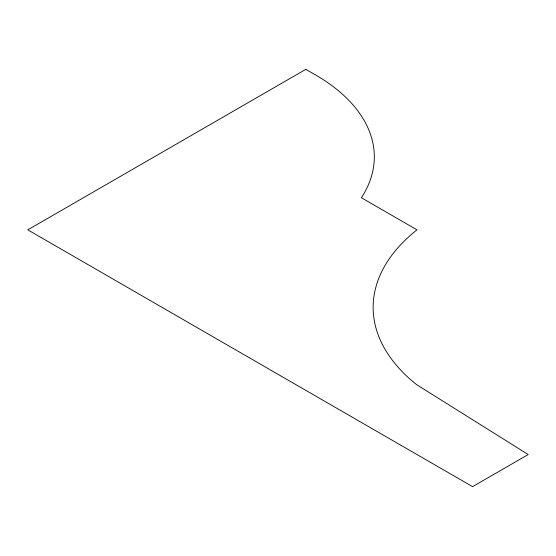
<?xml version="1.0" encoding="UTF-8"?>
<svg xmlns="http://www.w3.org/2000/svg" width="556" height="556" viewBox="0 0 556 556"><rect width="100%" height="100%" fill="white"/><g stroke="black" fill="none" stroke-linecap="round" stroke-linejoin="round"><path stroke-width="0.83" d="M305.8 69.347L27.8 229.85L472.6 486.653L528.2 454.551L416.694 384.696A227.592 131.397 0 0 1 417 229.85L361.4 197.748A200.64 115.843 0 0 0 312.889 73.441L305.8 69.347"/></g></svg>
